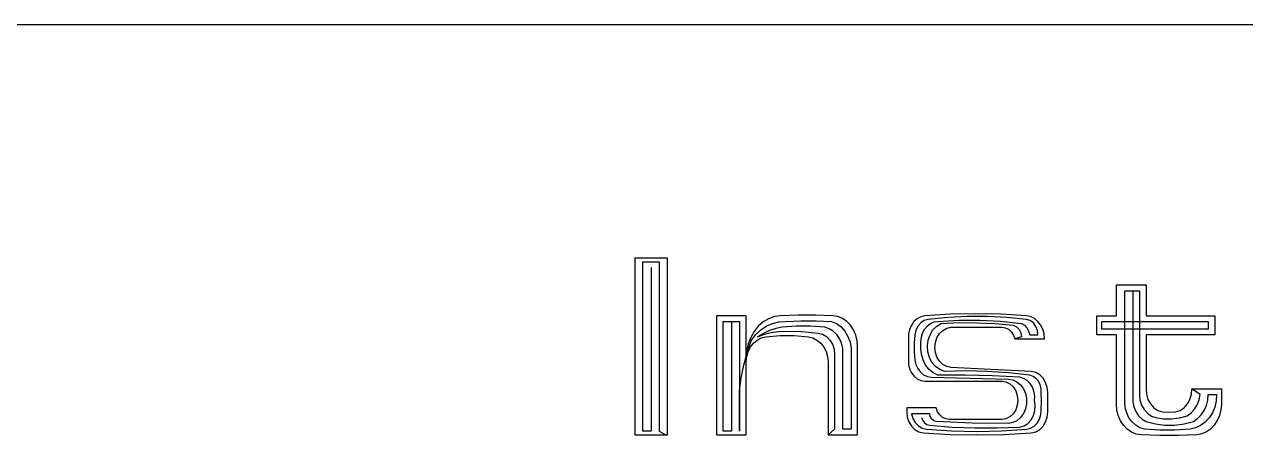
# Model space of a CAD drawing. Header units: millimetres. Extents: x 0 to 494, y 0 to 44.
# Drawn here: x 27.59 to 46.65, y 37.18 to 43.6 of the extents above; entities that cross this region are included whole.
import ezdxf

# ---------------------------------------------------------------- set-up
doc = ezdxf.new("R2010")
doc.units = ezdxf.units.MM
doc.layers.add('Contour', color=7, linetype='CONTINUOUS')
doc.layers.add('Engraving', color=7, linetype='CONTINUOUS')

msp = doc.modelspace()

# ---------------------------------------------------------------- linework, layer by layer
at = {"layer": 'Contour', "color": 7, "linetype": 'CONTINUOUS'}
msp.add_line((1.27, 43.6), (481.73, 43.6), dxfattribs=at)
at = {"layer": 'Engraving', "color": 7, "linetype": 'CONTINUOUS'}
for p, q in [((37.62517, 39.951), (37.11342, 39.951)), ((37.11342, 39.951), (37.11342, 37.188)), ((37.24136, 37.24807), (37.24136, 39.89093)), ((37.24136, 39.89093), (37.49723, 39.89093)), ((37.49723, 39.89093), (37.49723, 37.24807)), ((37.62517, 37.188), (37.62517, 39.951)), ((37.36929, 39.80084), (37.36929, 37.24807)), ((44.63435, 39.05002), (44.63435, 39.53054)), ((44.63435, 39.53054), (45.09493, 39.53054)), ((45.09493, 39.53054), (45.09493, 39.05002)), ((44.76229, 37.69855), (44.76229, 39.44045)), ((44.76229, 39.44045), (44.99258, 39.44045)), ((44.89023, 39.44045), (44.89023, 37.78865)), ((44.99258, 39.44045), (44.99258, 38.83979)), ((42.43447, 39.07934), (42.03766, 39.07201)), ((42.83128, 39.07201), (42.43447, 39.07934)), ((38.85285, 39.05002), (38.39227, 39.05002)), ((38.39227, 39.05002), (38.39227, 37.188)), ((38.49462, 37.24807), (38.49462, 38.95992)), ((38.49462, 38.95992), (38.7505, 38.95992)), ((38.62256, 38.95992), (38.62256, 37.24807)), ((38.7505, 38.95992), (38.7505, 37.24807)), ((38.85285, 38.3893), (38.85285, 39.05002)), ((39.11944, 38.95189), (39.04288, 38.88514)), ((39.07791, 38.82624), (39.16705, 38.88673)), ((39.2045, 39.00251), (39.11944, 38.95189)), ((39.16705, 38.88673), (39.26326, 38.92983)), ((39.29562, 39.03554), (39.2045, 39.00251)), ((39.26326, 38.92983), (39.36408, 38.95444)), ((39.39019, 39.05002), (39.29562, 39.03554)), ((39.36408, 38.95444), (39.46696, 38.95992)), ((39.66308, 39.06011), (39.39019, 39.05002)), ((39.63739, 38.88622), (39.41578, 38.86983)), ((39.46696, 38.95992), (39.7057, 38.97169)), ((39.85945, 38.88622), (39.63739, 38.88622)), ((39.93611, 39.06011), (39.66308, 39.06011)), ((39.7057, 38.97169), (39.94466, 38.97169)), ((40.08106, 38.86983), (39.85945, 38.88622)), ((40.209, 39.05002), (39.93611, 39.06011)), ((39.94466, 38.97169), (40.18341, 38.95992)), ((40.18341, 38.95992), (40.2624, 38.92695)), ((40.28548, 39.03651), (40.209, 39.05002)), ((40.2624, 38.92695), (40.33388, 38.87552)), ((40.35839, 39.00621), (40.28548, 39.03651)), ((40.42508, 38.96022), (40.35839, 39.00621)), ((40.48311, 38.90021), (40.42508, 38.96022)), ((40.53039, 38.82837), (40.48311, 38.90021)), ((41.43284, 38.90047), (41.40397, 38.83484)), ((41.47312, 38.95721), (41.43284, 38.90047)), ((41.52292, 39.00236), (41.47312, 38.95721)), ((41.57986, 39.0338), (41.52292, 39.00236)), ((41.57739, 38.93653), (41.53324, 38.88472)), ((41.63179, 38.9725), (41.57739, 38.93653)), ((41.64125, 39.05002), (41.57986, 39.0338)), ((41.69243, 38.98996), (41.63179, 38.9725)), ((41.64018, 38.84394), (41.68175, 38.893)), ((42.03766, 39.07201), (41.64125, 39.05002)), ((41.68175, 38.893), (41.73165, 38.92983)), ((41.99888, 39.02173), (41.69243, 38.98996)), ((41.73165, 38.92983), (41.78734, 38.95252)), ((41.76933, 38.82734), (41.8281, 38.88741)), ((41.78734, 38.95252), (41.84595, 38.95992)), ((41.8281, 38.88741), (41.89713, 38.92989)), ((41.84595, 38.95992), (42.17229, 38.97955)), ((41.89713, 38.92989), (42.17875, 38.9419)), ((42.30623, 39.03763), (41.99888, 39.02173)), ((42.17229, 38.97955), (42.49905, 38.98109)), ((42.17875, 38.9419), (42.46056, 38.94089)), ((42.61388, 39.03763), (42.30623, 39.03763)), ((42.46056, 38.94089), (42.74212, 38.92687)), ((42.49905, 38.98109), (42.8255, 38.96452)), ((42.92124, 39.02173), (42.61388, 39.03763)), ((42.74212, 38.92687), (43.02299, 38.89986)), ((42.8255, 38.96452), (43.15093, 38.92989)), ((43.22769, 39.05002), (42.83128, 39.07201)), ((43.22769, 38.98996), (42.92124, 39.02173)), ((43.02299, 38.89986), (43.07287, 38.87676)), ((43.15093, 38.92989), (43.19596, 38.89984)), ((43.19596, 38.89984), (43.23364, 38.85812)), ((43.29192, 39.03585), (43.22769, 39.05002)), ((43.2858, 38.97319), (43.22769, 38.98996)), ((43.33693, 38.9367), (43.2858, 38.97319)), ((43.3521, 39.00596), (43.29192, 39.03585)), ((43.37633, 38.88384), (43.33693, 38.9367)), ((43.4055, 38.96174), (43.3521, 39.00596)), ((43.44966, 38.9052), (43.4055, 38.96174)), ((43.48256, 38.83893), (43.44966, 38.9052)), ((44.3273, 38.7497), (44.3273, 39.05002)), ((44.3273, 39.05002), (44.63435, 39.05002)), ((44.40406, 38.83979), (44.40406, 38.95992)), ((44.40406, 38.95992), (46.06727, 38.95992)), ((45.09493, 39.05002), (46.16962, 39.05002)), ((46.06727, 38.95992), (46.06727, 38.83979)), ((46.16962, 39.05002), (46.16962, 38.7497)), ((38.92378, 38.71131), (38.88465, 38.60923)), ((38.97703, 38.80417), (38.92378, 38.71131)), ((38.92961, 38.6596), (38.99808, 38.74988)), ((39.04288, 38.88514), (38.97703, 38.80417)), ((38.99808, 38.74988), (39.07791, 38.82624)), ((39.02623, 38.66955), (39.09085, 38.70274)), ((39.12251, 38.77429), (39.03196, 38.71966)), ((39.03196, 38.71966), (39.13751, 38.76016)), ((39.09085, 38.70274), (39.1599, 38.71966)), ((39.21732, 38.8178), (39.12251, 38.77429)), ((39.13751, 38.76016), (39.24583, 38.78883)), ((39.1599, 38.71966), (39.38146, 38.73879)), ((39.31542, 38.84976), (39.21732, 38.8178)), ((39.24583, 38.78883), (39.35597, 38.80541)), ((39.41578, 38.86983), (39.31542, 38.84976)), ((39.35597, 38.80541), (39.46696, 38.80976)), ((39.38146, 38.73879), (39.60362, 38.73879)), ((39.46696, 38.80976), (39.72314, 38.80184)), ((39.60362, 38.73879), (39.82518, 38.71966)), ((39.72314, 38.80184), (39.97871, 38.77973)), ((39.82518, 38.71966), (39.89423, 38.70274)), ((39.89423, 38.70274), (39.95886, 38.66955)), ((39.97871, 38.77973), (40.04558, 38.76034)), ((40.04558, 38.76034), (40.10672, 38.72311)), ((40.1489, 38.8472), (40.08106, 38.86983)), ((40.10672, 38.72311), (40.15873, 38.67012)), ((40.21145, 38.80896), (40.1489, 38.8472)), ((40.26612, 38.75667), (40.21145, 38.80896)), ((40.31067, 38.6925), (40.26612, 38.75667)), ((40.33388, 38.87552), (40.39476, 38.80787)), ((40.39476, 38.80787), (40.44242, 38.72691)), ((40.44242, 38.72691), (40.47478, 38.63613)), ((40.5652, 38.7473), (40.53039, 38.82837)), ((40.58626, 38.65995), (40.5652, 38.7473)), ((41.3879, 38.76343), (41.38537, 38.68963)), ((41.40397, 38.83484), (41.3879, 38.76343)), ((41.48772, 38.7497), (41.47609, 38.61979)), ((41.5026, 38.82087), (41.48772, 38.7497)), ((41.53324, 38.88472), (41.5026, 38.82087)), ((41.5788, 38.62989), (41.59007, 38.71966)), ((41.59007, 38.71966), (41.60909, 38.78515)), ((41.60909, 38.78515), (41.64018, 38.84394)), ((41.69456, 38.66822), (41.72399, 38.75293)), ((41.72399, 38.75293), (41.76933, 38.82734)), ((41.80734, 38.63296), (41.83212, 38.70652)), ((41.83212, 38.70652), (41.87168, 38.77056)), ((41.87168, 38.77056), (41.92355, 38.82105)), ((41.92355, 38.82105), (41.98448, 38.85485)), ((41.98448, 38.85485), (42.05065, 38.86983)), ((42.05065, 38.86983), (42.84388, 38.86983)), ((42.84388, 38.86983), (42.89808, 38.86135)), ((42.89808, 38.86135), (42.94869, 38.83707)), ((42.94869, 38.83707), (42.99244, 38.79856)), ((42.99244, 38.79856), (43.02647, 38.74833)), ((43.02647, 38.74833), (43.04858, 38.68963)), ((43.15093, 38.71966), (43.04858, 38.68963)), ((43.07287, 38.87676), (43.11356, 38.83577)), ((43.11356, 38.83577), (43.14057, 38.78141)), ((43.14057, 38.78141), (43.15093, 38.71966)), ((43.23364, 38.85812), (43.26181, 38.8071)), ((43.26181, 38.8071), (43.27887, 38.7497)), ((43.27887, 38.7497), (43.40681, 38.7497)), ((43.40037, 38.81952), (43.37633, 38.88384)), ((43.40681, 38.7497), (43.40037, 38.81952)), ((43.5027, 38.76596), (43.48256, 38.83893)), ((43.50916, 38.68963), (43.5027, 38.76596)), ((44.63435, 38.7497), (44.3273, 38.7497)), ((44.99258, 38.83979), (44.40406, 38.83979)), ((44.63435, 37.66852), (44.63435, 38.7497)), ((46.06727, 38.83979), (44.99258, 38.83979)), ((44.99258, 38.83979), (44.99258, 37.81868)), ((46.16962, 38.7497), (45.09493, 38.7497)), ((45.09493, 38.7497), (45.09493, 37.90878)), ((38.88465, 38.60923), (38.86078, 38.50085)), ((38.86727, 38.47046), (38.92961, 38.6596)), ((38.88473, 38.48963), (38.92093, 38.56069)), ((38.92093, 38.56069), (38.96878, 38.62152)), ((38.96878, 38.62152), (39.02623, 38.66955)), ((39.95886, 38.66955), (40.01631, 38.62152)), ((40.01631, 38.62152), (40.06416, 38.56069)), ((40.06416, 38.56069), (40.10036, 38.48963)), ((40.15873, 38.67012), (40.19873, 38.60431)), ((40.19873, 38.60431), (40.2245, 38.52934)), ((40.2245, 38.52934), (40.23459, 38.44937)), ((40.34325, 38.61909), (40.31067, 38.6925)), ((40.36253, 38.53947), (40.34325, 38.61909)), ((40.36253, 37.2781), (40.36253, 38.53947)), ((40.47478, 38.63613), (40.49047, 38.53947)), ((40.49047, 38.53947), (40.49047, 37.2781)), ((40.59282, 38.5695), (40.58626, 38.65995)), ((40.59282, 37.188), (40.59282, 38.5695)), ((41.38537, 38.68963), (41.38537, 38.35927)), ((41.47609, 38.61979), (41.47609, 38.48917)), ((41.5788, 38.53914), (41.5788, 38.62989)), ((41.59007, 38.44937), (41.5788, 38.53914)), ((41.68262, 38.57782), (41.69456, 38.66822)), ((41.68884, 38.48664), (41.68262, 38.57782)), ((41.79891, 38.55448), (41.80734, 38.63296)), ((41.80734, 38.47601), (41.79891, 38.55448)), ((43.04858, 38.68963), (43.50916, 38.68963)), ((38.81648, 38.27662), (38.86727, 38.47046)), ((38.86078, 38.50085), (38.85285, 38.3893)), ((38.85285, 38.32924), (38.86171, 38.41137)), ((38.85285, 37.188), (38.85285, 38.32924)), ((38.86171, 38.41137), (38.88473, 38.48963)), ((40.10036, 38.48963), (40.12338, 38.41137)), ((40.12338, 38.41137), (40.13224, 38.32924)), ((40.13224, 38.32924), (40.13224, 37.188)), ((40.23459, 38.44937), (40.23459, 37.2781)), ((41.38537, 38.35927), (41.38831, 38.2883)), ((41.47609, 38.48917), (41.48772, 38.35927)), ((41.48772, 38.35927), (41.50233, 38.2879)), ((41.61421, 38.36019), (41.59007, 38.44937)), ((41.654, 38.27912), (41.61421, 38.36019)), ((41.71286, 38.39962), (41.68884, 38.48664)), ((41.7534, 38.32148), (41.71286, 38.39962)), ((41.80824, 38.25648), (41.7534, 38.32148)), ((41.83212, 38.40245), (41.80734, 38.47601)), ((41.87168, 38.33841), (41.83212, 38.40245)), ((41.92355, 38.28791), (41.87168, 38.33841)), ((38.77749, 38.07906), (38.81648, 38.27662)), ((41.38831, 38.2883), (41.40495, 38.21998)), ((41.40495, 38.21998), (41.4344, 38.15791)), ((41.4344, 38.15791), (41.47512, 38.10533)), ((41.50233, 38.2879), (41.53102, 38.22268)), ((41.53102, 38.22268), (41.57214, 38.16737)), ((41.57214, 38.16737), (41.62332, 38.12518)), ((41.62332, 38.12518), (41.68159, 38.09853)), ((41.70763, 38.20988), (41.654, 38.27912)), ((41.77261, 38.15568), (41.70763, 38.20988)), ((41.84595, 38.11901), (41.77261, 38.15568)), ((41.8744, 38.20813), (41.80824, 38.25648)), ((41.9483, 38.17908), (41.8744, 38.20813)), ((41.98448, 38.25412), (41.92355, 38.28791)), ((42.28144, 38.18712), (41.9483, 38.17908)), ((42.05065, 38.23914), (41.98448, 38.25412)), ((43.30446, 38.17908), (42.05065, 38.23914)), ((42.61459, 38.17979), (42.28144, 38.18712)), ((42.94724, 38.15707), (42.61459, 38.17979)), ((43.27887, 38.11901), (42.94724, 38.15707)), ((43.37254, 38.16222), (43.30446, 38.17908)), ((43.43494, 38.12612), (43.37254, 38.16222)), ((43.4878, 38.07302), (43.43494, 38.12612)), ((38.7505, 37.87875), (38.77749, 38.07906)), ((41.47512, 38.10533), (41.52497, 38.06502)), ((41.52497, 38.06502), (41.58134, 38.03909)), ((41.58134, 38.03909), (41.64125, 38.02891)), ((41.64125, 38.02891), (42.84388, 38.02891)), ((41.68159, 38.09853), (41.7436, 38.08898)), ((41.7436, 38.08898), (42.94623, 38.05895)), ((42.27256, 38.11951), (41.84595, 38.11901)), ((42.69909, 38.1095), (42.27256, 38.11951)), ((43.12534, 38.08898), (42.69909, 38.1095)), ((42.84388, 38.02891), (42.90891, 38.01716)), ((42.90891, 38.01716), (42.96925, 37.98632)), ((42.94623, 38.05895), (43.0154, 38.04726)), ((42.96925, 37.98632), (43.02089, 37.93846)), ((43.0154, 38.04726), (43.08027, 38.01677)), ((43.02089, 37.93846), (43.06043, 37.87672)), ((43.08027, 38.01677), (43.1372, 37.96919)), ((43.18432, 38.07134), (43.12534, 38.08898)), ((43.1372, 37.96919), (43.18296, 37.9072)), ((43.23843, 38.03864), (43.18432, 38.07134)), ((43.28492, 37.99254), (43.23843, 38.03864)), ((43.33077, 38.10267), (43.27887, 38.11901)), ((43.32144, 37.9354), (43.28492, 37.99254)), ((43.34612, 37.8701), (43.32144, 37.9354)), ((43.37738, 38.07127), (43.33077, 38.10267)), ((43.41557, 38.0269), (43.37738, 38.07127)), ((43.44281, 37.97253), (43.41557, 38.0269)), ((43.45727, 37.91178), (43.44281, 37.97253)), ((43.52782, 38.00621), (43.4878, 38.07302)), ((43.55251, 37.92986), (43.52782, 38.00621)), ((38.7505, 37.24807), (38.7505, 37.87875)), ((43.06043, 37.87672), (43.08525, 37.80518)), ((43.08525, 37.80518), (43.09371, 37.72859)), ((43.18296, 37.9072), (43.21498, 37.83429)), ((43.21498, 37.83429), (43.23145, 37.75458)), ((43.23145, 37.75458), (43.23145, 37.67256)), ((43.35772, 37.79998), (43.34612, 37.8701)), ((43.35563, 37.72859), (43.35772, 37.79998)), ((43.45798, 37.84872), (43.45727, 37.91178)), ((43.46161, 37.71357), (43.45798, 37.84872)), ((43.56033, 37.84872), (43.55251, 37.92986)), ((43.56033, 37.54839), (43.56033, 37.84872)), ((44.89023, 37.78865), (44.88994, 37.70644)), ((44.99258, 37.81868), (45.0009, 37.73458)), ((45.09493, 37.90878), (45.10164, 37.82392)), ((45.10164, 37.82392), (45.1254, 37.74339)), ((45.1254, 37.74339), (45.16485, 37.67183)), ((45.74148, 37.67183), (45.78092, 37.74339)), ((45.78092, 37.74339), (45.80469, 37.82392)), ((45.80469, 37.82392), (45.81139, 37.90878)), ((45.93933, 37.81868), (45.81139, 37.90878)), ((45.81139, 37.90878), (46.27197, 37.90878)), ((45.92415, 37.73517), (45.93933, 37.81868)), ((46.05901, 37.73165), (46.06727, 37.81868)), ((46.06727, 37.81868), (46.19521, 37.81868)), ((46.19521, 37.81868), (46.18927, 37.7196)), ((46.27197, 37.90878), (46.27197, 37.66852)), ((41.82036, 37.60846), (41.35978, 37.60846)), ((41.35978, 37.60846), (41.35978, 37.54839)), ((41.84248, 37.54976), (41.82036, 37.60846)), ((43.06043, 37.58046), (43.02089, 37.51872)), ((43.08525, 37.65199), (43.06043, 37.58046)), ((43.09371, 37.72859), (43.08525, 37.65199)), ((43.21498, 37.59285), (43.18296, 37.51994)), ((43.23145, 37.67256), (43.21498, 37.59285)), ((43.33912, 37.49194), (43.36118, 37.56842)), ((43.3668, 37.64891), (43.35563, 37.72859)), ((43.36118, 37.56842), (43.3668, 37.64891)), ((43.45259, 37.50427), (43.45798, 37.57842)), ((43.45798, 37.57842), (43.46161, 37.71357)), ((44.64091, 37.57807), (44.63435, 37.66852)), ((44.66198, 37.49072), (44.64091, 37.57807)), ((44.77052, 37.61338), (44.76229, 37.69855)), ((44.7929, 37.53179), (44.77052, 37.61338)), ((44.88994, 37.70644), (44.9051, 37.62618)), ((44.9051, 37.62618), (44.93496, 37.55182)), ((45.0009, 37.73458), (45.02545, 37.65497)), ((45.02545, 37.65497), (45.06491, 37.5841)), ((45.06491, 37.5841), (45.11719, 37.52576)), ((45.16485, 37.67183), (45.2177, 37.61339)), ((45.2177, 37.61339), (45.2809, 37.57144)), ((45.2809, 37.57144), (45.35081, 37.54839)), ((45.55551, 37.54839), (45.62542, 37.57144)), ((45.62542, 37.57144), (45.68863, 37.61339)), ((45.68863, 37.61339), (45.74148, 37.67183)), ((45.79764, 37.53101), (45.85172, 37.58813)), ((45.85172, 37.58813), (45.89451, 37.65719)), ((45.89451, 37.65719), (45.92415, 37.73517)), ((45.95695, 37.50115), (46.0029, 37.57015)), ((46.0029, 37.57015), (46.0373, 37.64786)), ((46.0373, 37.64786), (46.05901, 37.73165)), ((46.16769, 37.62354), (46.13123, 37.5339)), ((46.18927, 37.7196), (46.16769, 37.62354)), ((46.26452, 37.57848), (46.2429, 37.49166)), ((46.27197, 37.66852), (46.26452, 37.57848)), ((41.35978, 37.54839), (41.36761, 37.46725)), ((41.36761, 37.46725), (41.3923, 37.3909)), ((41.3923, 37.3909), (41.43232, 37.32409)), ((41.71801, 37.51836), (41.43655, 37.51836)), ((41.43655, 37.51836), (41.45744, 37.44482)), ((41.45744, 37.44482), (41.49379, 37.38011)), ((41.49379, 37.38011), (41.54315, 37.32862)), ((41.59007, 37.45829), (41.60889, 37.41248)), ((41.60889, 37.41248), (41.63833, 37.37517)), ((41.63833, 37.37517), (41.67581, 37.34965)), ((41.72713, 37.4733), (41.71801, 37.51836)), ((41.74944, 37.43512), (41.72713, 37.4733)), ((41.78198, 37.40892), (41.74944, 37.43512)), ((41.82036, 37.39823), (41.78198, 37.40892)), ((42.38309, 37.37281), (41.82036, 37.39823)), ((41.87651, 37.49953), (41.84248, 37.54976)), ((41.92025, 37.46102), (41.87651, 37.49953)), ((41.97087, 37.43674), (41.92025, 37.46102)), ((42.02507, 37.42826), (41.97087, 37.43674)), ((42.84388, 37.42826), (42.02507, 37.42826)), ((42.94623, 37.3682), (42.38309, 37.37281)), ((42.90891, 37.44002), (42.84388, 37.42826)), ((42.96925, 37.47085), (42.90891, 37.44002)), ((43.0154, 37.37988), (42.94623, 37.3682)), ((43.02089, 37.51872), (42.96925, 37.47085)), ((43.08027, 37.41037), (43.0154, 37.37988)), ((43.1372, 37.45795), (43.08027, 37.41037)), ((43.18296, 37.51994), (43.1372, 37.45795)), ((43.19174, 37.32928), (43.25179, 37.36869)), ((43.25179, 37.36869), (43.30191, 37.42401)), ((43.30191, 37.42401), (43.33912, 37.49194)), ((43.34707, 37.3245), (43.39522, 37.37293)), ((43.39522, 37.37293), (43.4312, 37.43421)), ((43.4312, 37.43421), (43.45259, 37.50427)), ((43.4878, 37.32409), (43.52782, 37.3909)), ((43.52782, 37.3909), (43.55251, 37.46725)), ((43.55251, 37.46725), (43.56033, 37.54839)), ((44.69678, 37.40965), (44.66198, 37.49072)), ((44.74406, 37.33781), (44.69678, 37.40965)), ((44.82856, 37.45698), (44.7929, 37.53179)), ((44.87608, 37.3919), (44.82856, 37.45698)), ((44.93362, 37.33911), (44.87608, 37.3919)), ((44.93496, 37.55182), (44.97806, 37.48702)), ((44.97806, 37.48702), (45.03227, 37.43497)), ((45.03227, 37.43497), (45.09493, 37.39823)), ((45.09493, 37.39823), (45.24165, 37.361)), ((45.11719, 37.52576), (45.17948, 37.48306)), ((45.17948, 37.48306), (45.24846, 37.45829)), ((45.24846, 37.45829), (45.37029, 37.44051)), ((45.35081, 37.54839), (45.45316, 37.54082)), ((45.37029, 37.44051), (45.49306, 37.43961)), ((45.45316, 37.54082), (45.55551, 37.54839)), ((45.49306, 37.43961), (45.61506, 37.45563)), ((45.61506, 37.45563), (45.73463, 37.48833)), ((45.69026, 37.361), (45.83698, 37.39823)), ((45.73463, 37.48833), (45.79764, 37.53101)), ((45.83698, 37.39823), (45.90101, 37.44319)), ((45.90101, 37.44319), (45.95695, 37.50115)), ((46.01927, 37.38606), (45.94769, 37.33306)), ((46.08117, 37.4538), (46.01927, 37.38606)), ((46.13123, 37.5339), (46.08117, 37.4538)), ((46.20787, 37.41108), (46.16066, 37.33958)), ((46.2429, 37.49166), (46.20787, 37.41108)), ((37.11342, 37.188), (37.62517, 37.188)), ((37.36929, 37.24807), (37.24136, 37.24807)), ((37.49723, 37.24807), (37.59958, 37.188)), ((38.39227, 37.188), (38.85285, 37.188)), ((38.62256, 37.24807), (38.49462, 37.24807)), ((40.23459, 37.2781), (40.13224, 37.188)), ((40.13224, 37.188), (40.59282, 37.188)), ((40.49047, 37.2781), (40.36253, 37.2781)), ((41.43232, 37.32409), (41.48517, 37.27099)), ((41.48517, 37.27099), (41.54758, 37.23489)), ((41.54315, 37.32862), (41.60217, 37.29382)), ((41.54758, 37.23489), (41.61566, 37.21803)), ((41.60217, 37.29382), (41.66684, 37.2781)), ((41.61566, 37.21803), (42.03765, 37.19462)), ((41.66684, 37.2781), (42.05675, 37.25105)), ((41.67581, 37.34965), (41.71801, 37.33816)), ((41.71801, 37.33816), (42.06937, 37.31115)), ((42.03765, 37.19462), (42.46006, 37.18682)), ((42.05675, 37.25105), (42.44727, 37.24204)), ((42.06937, 37.31115), (42.42127, 37.29713)), ((42.42127, 37.29713), (42.77338, 37.29613)), ((42.44727, 37.24204), (42.83778, 37.25105)), ((42.46006, 37.18682), (42.88247, 37.19462)), ((42.77338, 37.29613), (43.12534, 37.30813)), ((42.83778, 37.25105), (43.22769, 37.2781)), ((42.88247, 37.19462), (43.30446, 37.21803)), ((43.12534, 37.30813), (43.19174, 37.32928)), ((43.22769, 37.2781), (43.28996, 37.29217)), ((43.28996, 37.29217), (43.34707, 37.3245)), ((43.30446, 37.21803), (43.37254, 37.23489)), ((43.37254, 37.23489), (43.43494, 37.27099)), ((43.43494, 37.27099), (43.4878, 37.32409)), ((44.8021, 37.2778), (44.74406, 37.33781)), ((44.86878, 37.23181), (44.8021, 37.2778)), ((44.94169, 37.20151), (44.86878, 37.23181)), ((44.99889, 37.30067), (44.93362, 37.33911)), ((45.01817, 37.188), (44.94169, 37.20151)), ((45.06935, 37.2781), (44.99889, 37.30067)), ((45.30812, 37.17728), (45.01817, 37.188)), ((45.30801, 37.26044), (45.06935, 37.2781)), ((45.24165, 37.361), (45.3909, 37.34228)), ((45.54714, 37.26044), (45.30801, 37.26044)), ((45.59821, 37.17728), (45.30812, 37.17728)), ((45.3909, 37.34228), (45.54101, 37.34228)), ((45.54101, 37.34228), (45.69026, 37.361)), ((45.7858, 37.2781), (45.54714, 37.26044)), ((45.88816, 37.188), (45.59821, 37.17728)), ((45.86895, 37.29664), (45.7858, 37.2781)), ((45.94769, 37.33306), (45.86895, 37.29664)), ((45.96423, 37.20253), (45.88816, 37.188)), ((46.03666, 37.23344), (45.96423, 37.20253)), ((46.10291, 37.27967), (46.03666, 37.23344)), ((46.16066, 37.33958), (46.10291, 37.27967))]:
    msp.add_line(p, q, dxfattribs=at)

doc.saveas('drawing.dxf')
